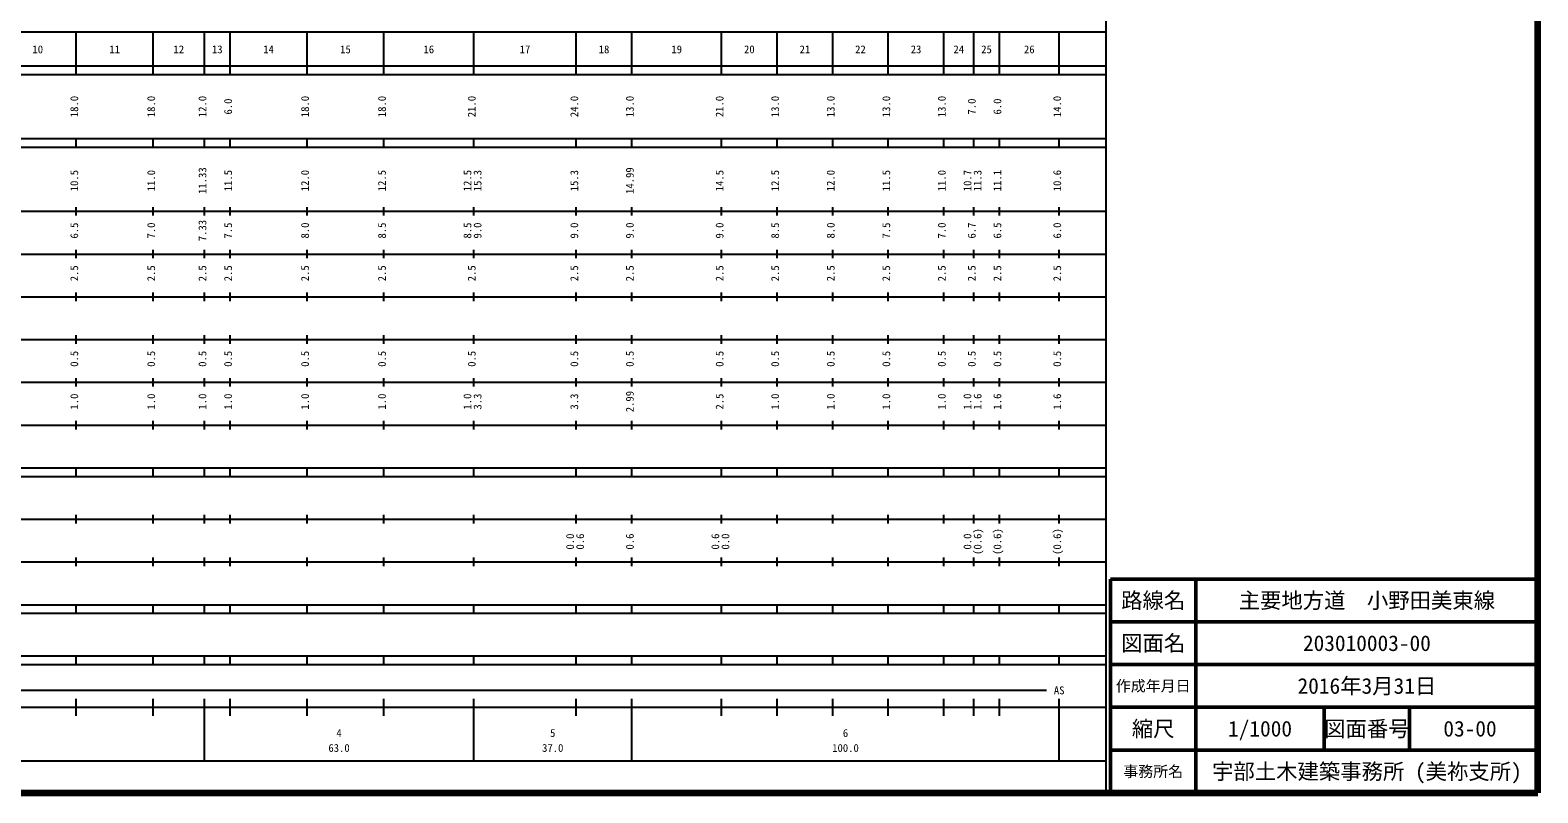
# Model space of a CAD drawing. Units: millimetres on the paper, enlarged 1000 times. Extents: x 40000 to 680000, y 20000 to 380000.
# Drawn here: x 327219 to 680000, y 20000 to 198357 of the extents above; entities that cross this region are included whole.
import ezdxf
from ezdxf.enums import TextEntityAlignment as Align

# ---------------------------------------------------------------- set-up
doc = ezdxf.new("R2010")
doc.units = ezdxf.units.MM
doc.header["$LTSCALE"] = 1000
for name, color, linetype, lineweight in [('M-TTL', 2, 'Continuous', 140), ('M-TTL-BAND', 7, 'Continuous', 25), ('M-TTL-FRAM', 2, 'Continuous', 50), ('M-TTL-LINE', 7, 'Continuous', 50)]:
    doc.layers.add(name, color=color, linetype=linetype, lineweight=lineweight)
doc.layers.add('M-TTL-TXT', color=7, linetype='Continuous')
doc.styles.add('ＭＳ ゴシック', font='')
doc.styles.get('ＭＳ ゴシック').set_extended_font_data('MS Gothic')

msp = doc.modelspace()

# ---------------------------------------------------------------- linework, layer by layer
at = {"layer": 'M-TTL'}
for p, q in [((680000, 20000), (680000, 380000)), ((40000, 20000), (680000, 20000))]:
    msp.add_line(p, q, dxfattribs=at)
at = {"layer": 'M-TTL-BAND'}
for p, q in [((579000, 20000), (579000, 370000)), ((68000, 198000), (579000, 198000)), ((338000, 188000), (338000, 198000)), ((356000, 188000), (356000, 198000)), ((368000, 188000), (368000, 198000)), ((374000, 188000), (374000, 198000)), ((392000, 188000), (392000, 198000)), ((410000, 188000), (410000, 198000)), ((431000, 188000), (431000, 198000)), ((455000, 188000), (455000, 198000)), ((468000, 188000), (468000, 198000)), ((489000, 188000), (489000, 198000)), ((502000, 188000), (502000, 198000)), ((515000, 188000), (515000, 198000)), ((528000, 188000), (528000, 198000)), ((541000, 188000), (541000, 198000)), ((548000, 188000), (548000, 198000)), ((554000, 188000), (554000, 198000)), ((568000, 188000), (568000, 198000)), ((40000, 190000), (579000, 190000)), ((40000, 188000), (579000, 188000)), ((40000, 173000), (579000, 173000)), ((338000, 171000), (338000, 173000)), ((356000, 171000), (356000, 173000)), ((368000, 171000), (368000, 173000)), ((374000, 171000), (374000, 173000)), ((392000, 171000), (392000, 173000)), ((410000, 171000), (410000, 173000)), ((431000, 171000), (431000, 173000)), ((455000, 171000), (455000, 173000)), ((468000, 171000), (468000, 173000)), ((489000, 171000), (489000, 173000)), ((502000, 171000), (502000, 173000)), ((515000, 171000), (515000, 173000)), ((528000, 171000), (528000, 173000)), ((541000, 171000), (541000, 173000)), ((548000, 171000), (548000, 173000)), ((554000, 171000), (554000, 173000)), ((568000, 171000), (568000, 173000)), ((40000, 171000), (579000, 171000)), ((40000, 156000), (579000, 156000)), ((338000, 155000), (338000, 157000)), ((356000, 155000), (356000, 157000)), ((368000, 155000), (368000, 157000)), ((374000, 155000), (374000, 157000)), ((392000, 155000), (392000, 157000)), ((410000, 155000), (410000, 157000)), ((431000, 155000), (431000, 157000)), ((455000, 155000), (455000, 157000)), ((468000, 155000), (468000, 157000)), ((489000, 155000), (489000, 157000)), ((502000, 155000), (502000, 157000)), ((515000, 155000), (515000, 157000)), ((528000, 155000), (528000, 157000)), ((541000, 155000), (541000, 157000)), ((548000, 155000), (548000, 157000)), ((554000, 155000), (554000, 157000)), ((568000, 155000), (568000, 157000)), ((46000, 146000), (579000, 146000)), ((338000, 145000), (338000, 147000)), ((356000, 145000), (356000, 147000)), ((368000, 145000), (368000, 147000)), ((374000, 145000), (374000, 147000)), ((392000, 145000), (392000, 147000)), ((410000, 145000), (410000, 147000)), ((431000, 145000), (431000, 147000)), ((455000, 145000), (455000, 147000)), ((468000, 145000), (468000, 147000)), ((489000, 145000), (489000, 147000)), ((502000, 145000), (502000, 147000)), ((515000, 145000), (515000, 147000)), ((528000, 145000), (528000, 147000)), ((541000, 145000), (541000, 147000)), ((548000, 145000), (548000, 147000)), ((554000, 145000), (554000, 147000)), ((568000, 145000), (568000, 147000)), ((52000, 136000), (579000, 136000)), ((338000, 135000), (338000, 137000)), ((356000, 135000), (356000, 137000)), ((368000, 135000), (368000, 137000)), ((374000, 135000), (374000, 137000)), ((392000, 135000), (392000, 137000)), ((410000, 135000), (410000, 137000)), ((431000, 135000), (431000, 137000)), ((455000, 135000), (455000, 137000)), ((468000, 135000), (468000, 137000)), ((489000, 135000), (489000, 137000)), ((502000, 135000), (502000, 137000)), ((515000, 135000), (515000, 137000)), ((528000, 135000), (528000, 137000)), ((541000, 135000), (541000, 137000)), ((548000, 135000), (548000, 137000)), ((554000, 135000), (554000, 137000)), ((568000, 135000), (568000, 137000)), ((46000, 126000), (579000, 126000)), ((338000, 125000), (338000, 127000)), ((356000, 125000), (356000, 127000)), ((368000, 125000), (368000, 127000)), ((374000, 125000), (374000, 127000)), ((392000, 125000), (392000, 127000)), ((410000, 125000), (410000, 127000)), ((431000, 125000), (431000, 127000)), ((455000, 125000), (455000, 127000)), ((468000, 125000), (468000, 127000)), ((489000, 125000), (489000, 127000)), ((502000, 125000), (502000, 127000)), ((515000, 125000), (515000, 127000)), ((528000, 125000), (528000, 127000)), ((541000, 125000), (541000, 127000)), ((548000, 125000), (548000, 127000)), ((554000, 125000), (554000, 127000)), ((568000, 125000), (568000, 127000)), ((338000, 115000), (338000, 117000)), ((356000, 115000), (356000, 117000)), ((368000, 115000), (368000, 117000)), ((374000, 115000), (374000, 117000)), ((392000, 115000), (392000, 117000)), ((410000, 115000), (410000, 117000)), ((431000, 115000), (431000, 117000)), ((455000, 115000), (455000, 117000)), ((468000, 115000), (468000, 117000)), ((489000, 115000), (489000, 117000)), ((502000, 115000), (502000, 117000)), ((515000, 115000), (515000, 117000)), ((528000, 115000), (528000, 117000)), ((541000, 115000), (541000, 117000)), ((548000, 115000), (548000, 117000)), ((554000, 115000), (554000, 117000)), ((568000, 115000), (568000, 117000)), ((52000, 116000), (579000, 116000)), ((46000, 106000), (579000, 106000)), ((338000, 105000), (338000, 107000)), ((356000, 105000), (356000, 107000)), ((368000, 105000), (368000, 107000)), ((374000, 105000), (374000, 107000)), ((392000, 105000), (392000, 107000)), ((410000, 105000), (410000, 107000)), ((431000, 105000), (431000, 107000)), ((455000, 105000), (455000, 107000)), ((468000, 105000), (468000, 107000)), ((489000, 105000), (489000, 107000)), ((502000, 105000), (502000, 107000)), ((515000, 105000), (515000, 107000)), ((528000, 105000), (528000, 107000)), ((541000, 105000), (541000, 107000)), ((548000, 105000), (548000, 107000)), ((554000, 105000), (554000, 107000)), ((568000, 105000), (568000, 107000)), ((40000, 96000), (579000, 96000)), ((338000, 94000), (338000, 96000)), ((356000, 94000), (356000, 96000)), ((368000, 94000), (368000, 96000)), ((374000, 94000), (374000, 96000)), ((392000, 94000), (392000, 96000)), ((410000, 94000), (410000, 96000)), ((431000, 94000), (431000, 96000)), ((455000, 94000), (455000, 96000)), ((468000, 94000), (468000, 96000)), ((489000, 94000), (489000, 96000)), ((502000, 94000), (502000, 96000)), ((515000, 94000), (515000, 96000)), ((528000, 94000), (528000, 96000)), ((541000, 94000), (541000, 96000)), ((548000, 94000), (548000, 96000)), ((554000, 94000), (554000, 96000)), ((568000, 94000), (568000, 96000)), ((40000, 94000), (579000, 94000)), ((338000, 83000), (338000, 85000)), ((356000, 83000), (356000, 85000)), ((368000, 83000), (368000, 85000)), ((374000, 83000), (374000, 85000)), ((392000, 83000), (392000, 85000)), ((410000, 83000), (410000, 85000)), ((431000, 83000), (431000, 85000)), ((455000, 83000), (455000, 85000)), ((468000, 83000), (468000, 85000)), ((489000, 83000), (489000, 85000)), ((502000, 83000), (502000, 85000)), ((515000, 83000), (515000, 85000)), ((528000, 83000), (528000, 85000)), ((541000, 83000), (541000, 85000)), ((548000, 83000), (548000, 85000)), ((554000, 83000), (554000, 85000)), ((568000, 83000), (568000, 85000)), ((49000, 84000), (579000, 84000)), ((338000, 73000), (338000, 75000)), ((356000, 73000), (356000, 75000)), ((368000, 73000), (368000, 75000)), ((374000, 73000), (374000, 75000)), ((392000, 73000), (392000, 75000)), ((410000, 73000), (410000, 75000)), ((431000, 73000), (431000, 75000)), ((455000, 73000), (455000, 75000)), ((468000, 73000), (468000, 75000)), ((489000, 73000), (489000, 75000)), ((502000, 73000), (502000, 75000)), ((515000, 73000), (515000, 75000)), ((528000, 73000), (528000, 75000)), ((541000, 73000), (541000, 75000)), ((548000, 73000), (548000, 75000)), ((554000, 73000), (554000, 75000)), ((568000, 73000), (568000, 75000)), ((40000, 74000), (579000, 74000)), ((40000, 64000), (579000, 64000)), ((338000, 62000), (338000, 64000)), ((356000, 62000), (356000, 64000)), ((368000, 62000), (368000, 64000)), ((374000, 62000), (374000, 64000)), ((392000, 62000), (392000, 64000)), ((410000, 62000), (410000, 64000)), ((431000, 62000), (431000, 64000)), ((455000, 62000), (455000, 64000)), ((468000, 62000), (468000, 64000)), ((489000, 62000), (489000, 64000)), ((502000, 62000), (502000, 64000)), ((515000, 62000), (515000, 64000)), ((528000, 62000), (528000, 64000)), ((541000, 62000), (541000, 64000)), ((548000, 62000), (548000, 64000)), ((554000, 62000), (554000, 64000)), ((568000, 62000), (568000, 64000)), ((40000, 62000), (579000, 62000)), ((40000, 52000), (579000, 52000)), ((40000, 50000), (579000, 50000)), ((338000, 50000), (338000, 52000)), ((356000, 50000), (356000, 52000)), ((368000, 50000), (368000, 52000)), ((374000, 50000), (374000, 52000)), ((392000, 50000), (392000, 52000)), ((410000, 50000), (410000, 52000)), ((431000, 50000), (431000, 52000)), ((455000, 50000), (455000, 52000)), ((468000, 50000), (468000, 52000)), ((489000, 50000), (489000, 52000)), ((502000, 50000), (502000, 52000)), ((515000, 50000), (515000, 52000)), ((528000, 50000), (528000, 52000)), ((541000, 50000), (541000, 52000)), ((548000, 50000), (548000, 52000)), ((554000, 50000), (554000, 52000)), ((568000, 50000), (568000, 52000)), ((71000, 44000), (565000, 44000)), ((40000, 40000), (579000, 40000)), ((338000, 38000), (338000, 42000)), ((356000, 38000), (356000, 42000)), ((368000, 27500), (368000, 42000)), ((374000, 38000), (374000, 42000)), ((392000, 38000), (392000, 42000)), ((410000, 38000), (410000, 42000)), ((431000, 27500), (431000, 42000)), ((455000, 38000), (455000, 42000)), ((468000, 27500), (468000, 42000)), ((489000, 38000), (489000, 42000)), ((502000, 38000), (502000, 42000)), ((515000, 38000), (515000, 42000)), ((528000, 38000), (528000, 42000)), ((541000, 38000), (541000, 42000)), ((548000, 38000), (548000, 42000)), ((554000, 38000), (554000, 42000)), ((568000, 27500), (568000, 42000)), ((68000, 27500), (579000, 27500))]:
    msp.add_line(p, q, dxfattribs=at)
at = {"layer": 'M-TTL-FRAM'}
for p, q in [((680000, 70000), (580000, 70000)), ((580000, 70000), (580000, 20000))]:
    msp.add_line(p, q, dxfattribs=at)
at = {"layer": 'M-TTL-LINE'}
for p, q in [((600000, 70000), (600000, 20000)), ((680000, 60000), (580000, 60000)), ((680000, 50000), (580000, 50000)), ((680000, 40000), (580000, 40000)), ((630000, 40000), (630000, 30000)), ((650000, 40000), (650000, 30000)), ((680000, 30000), (580000, 30000))]:
    msp.add_line(p, q, dxfattribs=at)

# ---------------------------------------------------------------- texts
at = {"layer": 'M-TTL-BAND', "style": 'ＭＳ ゴシック'}
for s, p in [('10', (329000, 192405)), ('11', (347000, 192405)), ('12', (362000, 192405)), ('13', (371000, 192405)), ('14', (383000, 192405)), ('15', (401000, 192405)), ('16', (420500, 192405)), ('17', (443000, 192405)), ('18', (461500, 192405)), ('19', (478500, 192405)), ('20', (495500, 192405)), ('21', (508500, 192405)), ('22', (521500, 192405)), ('23', (534500, 192405)), ('24', (544500, 192405)), ('25', (551000, 192405)), ('26', (561000, 192405)), ('AS', (568000, 42500)), ('4', (399500, 32523)), ('5', (449500, 32523)), ('6', (518000, 32523)), ('63.0', (399500, 29033)), ('37.0', (449500, 29033)), ('100.0', (518000, 29033))]:
    msp.add_text(s, height=1833, dxfattribs=at).set_placement(p, align=Align.BOTTOM_CENTER)
for s, p in [('18.0', (339000, 180500)), ('18.0', (357000, 180500)), ('12.0', (369000, 180500)), ('6.0', (375000, 180500)), ('18.0', (393000, 180500)), ('18.0', (411000, 180500)), ('21.0', (432000, 180500)), ('24.0', (456000, 180500)), ('13.0', (469000, 180500)), ('21.0', (490000, 180500)), ('13.0', (503000, 180500)), ('13.0', (516000, 180500)), ('13.0', (529000, 180500)), ('13.0', (542000, 180500)), ('7.0', (549000, 180500)), ('6.0', (555000, 180500)), ('14.0', (569000, 180500)), ('11.33', (369000, 163174)), ('14.99', (469000, 163174)), ('10.5', (339000, 163174)), ('11.0', (357000, 163174)), ('11.5', (375000, 163174)), ('12.0', (393000, 163174)), ('12.5', (411000, 163174)), ('12.5', (431000, 163174)), ('15.3', (433370, 163174)), ('15.3', (456000, 163174)), ('14.5', (490000, 163174)), ('12.5', (503000, 163174)), ('12.0', (516000, 163174)), ('11.5', (529000, 163174)), ('11.0', (542000, 163174)), ('10.7', (548000, 163174)), ('11.3', (550370, 163174)), ('11.1', (555000, 163174)), ('10.6', (569000, 163174)), ('6.5', (339000, 151500)), ('7.0', (357000, 151500)), ('7.33', (369000, 151500)), ('7.5', (375000, 151500)), ('8.0', (393000, 151500)), ('8.5', (411000, 151500)), ('8.5', (431000, 151500)), ('9.0', (433370, 151500)), ('9.0', (456000, 151500)), ('9.0', (469000, 151500)), ('9.0', (490000, 151500)), ('8.5', (503000, 151500)), ('8.0', (516000, 151500)), ('7.5', (529000, 151500)), ('7.0', (542000, 151500)), ('6.7', (549000, 151500)), ('6.5', (555000, 151500)), ('6.0', (569000, 151500)), ('2.5', (339000, 141500)), ('2.5', (357000, 141500)), ('2.5', (369000, 141500)), ('2.5', (375000, 141500)), ('2.5', (393000, 141500)), ('2.5', (411000, 141500)), ('2.5', (432000, 141500)), ('2.5', (456000, 141500)), ('2.5', (469000, 141500)), ('2.5', (490000, 141500)), ('2.5', (503000, 141500)), ('2.5', (516000, 141500)), ('2.5', (529000, 141500)), ('2.5', (542000, 141500)), ('2.5', (549000, 141500)), ('2.5', (555000, 141500)), ('2.5', (569000, 141500)), ('0.5', (339000, 121500)), ('0.5', (357000, 121500)), ('0.5', (369000, 121500)), ('0.5', (375000, 121500)), ('0.5', (393000, 121500)), ('0.5', (411000, 121500)), ('0.5', (432000, 121500)), ('0.5', (456000, 121500)), ('0.5', (469000, 121500)), ('0.5', (490000, 121500)), ('0.5', (503000, 121500)), ('0.5', (516000, 121500)), ('0.5', (529000, 121500)), ('0.5', (542000, 121500)), ('0.5', (549000, 121500)), ('0.5', (555000, 121500)), ('0.5', (569000, 121500)), ('1.0', (339000, 111500)), ('1.0', (357000, 111500)), ('1.0', (369000, 111500)), ('1.0', (375000, 111500)), ('1.0', (393000, 111500)), ('1.0', (411000, 111500)), ('1.0', (431000, 111500)), ('3.3', (433370, 111500)), ('3.3', (456000, 111500)), ('2.99', (469000, 111500)), ('2.5', (490000, 111500)), ('1.0', (503000, 111500)), ('1.0', (516000, 111500)), ('1.0', (529000, 111500)), ('1.0', (542000, 111500)), ('1.0', (548000, 111500)), ('1.6', (550370, 111500)), ('1.6', (555000, 111500)), ('1.6', (569000, 111500)), ('(0.6)', (550370, 78764)), ('(0.6)', (555000, 78764)), ('(0.6)', (569000, 78764)), ('0.0', (455000, 78764)), ('0.6', (457370, 78764)), ('0.6', (469000, 78764)), ('0.6', (489000, 78764)), ('0.0', (491370, 78764)), ('0.0', (548000, 78764))]:
    msp.add_text(s, height=1833, rotation=90, dxfattribs=at).set_placement(p, align=Align.BOTTOM_CENTER)
at = {"layer": 'M-TTL-TXT', "style": 'ＭＳ ゴシック'}
for s, height, p in [('路線名', 3666, (590000, 65000)), ('路線名', 3666, (590000, 65000)), ('主要地方道\u3000小野田美東線', 3666, (640000, 65000)), ('図面名', 3666, (590000, 55000)), ('図面名', 3666, (590000, 55000)), ('203010003-00', 3666, (640000, 55000)), ('作成年月日', 2566, (590000, 45000)), ('作成年月日', 2566, (590000, 45000)), ('2016年3月31日', 3666, (640000, 45000)), ('縮尺', 3666, (590000, 35000)), ('縮尺', 3666, (590000, 35000)), ('1/1000', 3666, (615000, 35000)), ('図面番号', 3666, (640000, 35000)), ('図面番号', 3666, (640000, 35000)), ('03-00', 3666, (664125, 35000)), ('事務所名', 2566, (590000, 25000)), ('事務所名', 2566, (590000, 25000)), ('宇部土木建築事務所 (美祢支所)', 3666, (640000, 25000))]:
    msp.add_text(s, height=height, dxfattribs=at).set_placement(p, align=Align.MIDDLE_CENTER)

doc.saveas('drawing.dxf')
